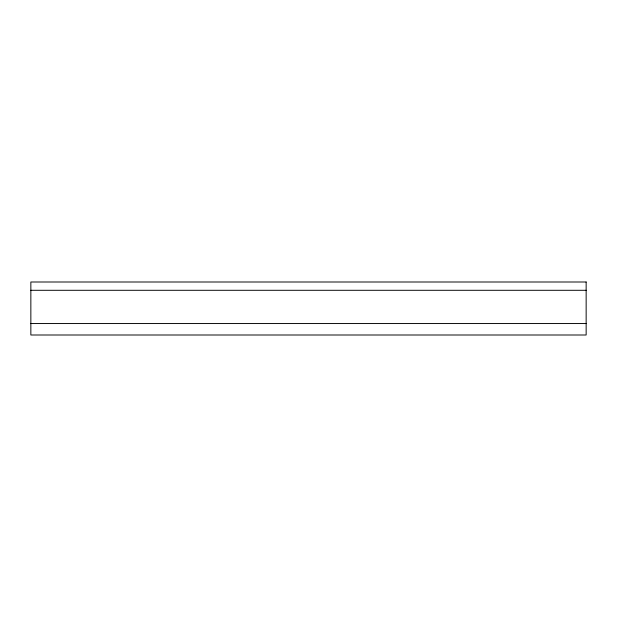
<?xml version="1.0" encoding="UTF-8"?>
<svg xmlns="http://www.w3.org/2000/svg" width="617" height="617" viewBox="0 0 617 617"><rect width="100%" height="100%" fill="white"/><g stroke="black" fill="none" stroke-linecap="round" stroke-linejoin="round"><path stroke-width="0.93" d="M30.85 290.298L586.15 290.298M30.85 323.547L586.15 323.547M586.15 282L30.85 282L30.85 335L586.15 335L586.15 282"/></g></svg>
